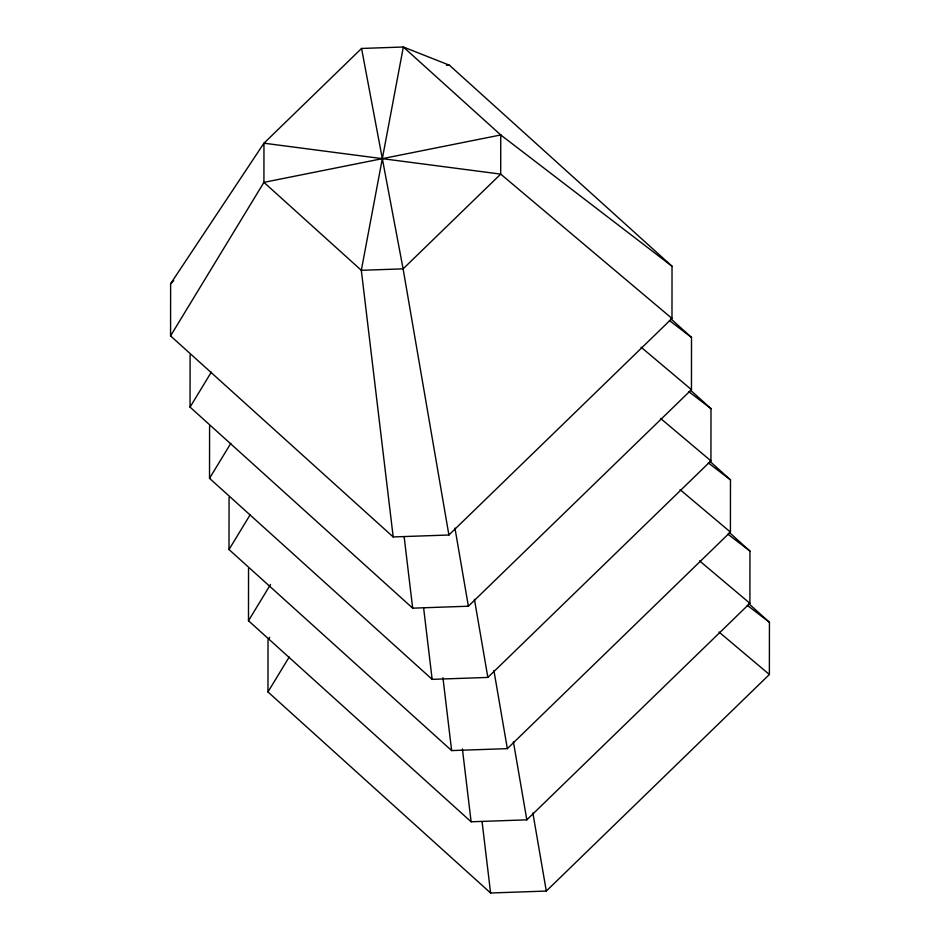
<?xml version="1.0" encoding="UTF-8"?>
<svg xmlns="http://www.w3.org/2000/svg" width="940" height="940" viewBox="0 0 940 940"><rect width="100%" height="100%" fill="white"/><g stroke="black" fill="none" stroke-linecap="round" stroke-linejoin="round"><path stroke-width="1.41" d="M170.563 335.897L170.622 283.704L263.964 143.197L361.559 48.457L403.342 47L449.402 65.201L672.03 266.243L671.982 318.448L448.897 535.001L393.19 536.94L170.563 335.897L263.929 182.348L263.964 143.197L500.703 174.112L671.982 318.448M670.878 318.825L691.511 337.46L691.464 389.654L468.379 606.218L412.672 608.157L190.045 407.114L190.103 354.909M690.36 390.029L710.993 408.665L710.934 460.87L487.86 677.423L432.153 679.361L209.526 478.331L209.585 426.126M709.841 461.246L730.474 479.882L730.415 532.075L507.341 748.639L451.635 750.578L229.008 549.536L229.066 497.331M729.323 532.463L749.956 551.087L749.897 603.292L526.823 819.845L471.116 821.783L248.489 620.752L248.536 568.547M748.804 603.668L769.437 622.303L769.378 674.497L546.304 891.061L490.598 893L267.971 691.957L268.017 639.752L269.651 637.32M190.045 407.114L211.3 372.158M209.526 478.331L230.782 443.375M229.008 549.536L250.263 514.58M248.489 620.752L270.497 584.539M267.971 691.957L289.214 657.001M170.622 283.704L173.771 280.637M446.477 65.306L449.402 65.201M672.03 266.243L500.75 134.96L403.342 47L361.324 270.309L393.19 536.94M669.374 320.493L691.511 337.46M688.856 391.698L710.993 408.665M708.337 462.915L730.474 479.882M727.818 534.12L749.956 551.087M747.3 605.337L769.437 622.303M641.08 347.201L691.464 389.654M660.561 418.418L710.934 460.87M680.043 489.623L730.415 532.075M699.525 560.839L749.897 603.292M719.006 632.044L769.378 674.497M361.559 48.457L403.107 268.852L448.897 535.001M532.863 812.947L546.304 891.061M513.393 741.742L526.823 819.845M493.911 670.525L507.341 748.639M474.43 599.321L487.86 677.423M454.948 528.104L468.379 606.218M482.067 821.607L490.598 893M462.41 748.933L471.116 821.783M442.928 677.728L451.635 750.578M423.623 607.968L432.153 679.361M404.141 536.764L412.672 608.157M500.75 134.96L500.703 174.112L403.107 268.852L361.324 270.309L263.929 182.348L500.75 134.96"/></g></svg>
